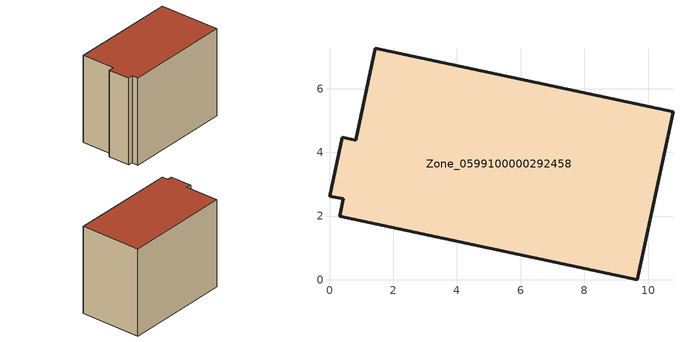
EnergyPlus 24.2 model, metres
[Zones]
Zone_0599100000292458
 floor ground (C_G): 10.78,5.27 9.66,0 0.32,2 0.43,2.54 0,2.63 0.4,4.48 0.83,4.38 1.44,7.27 z0
 wall outside (C_F): 0.83,4.38 0.4,4.48 0,2.63 0.43,2.54 0.32,2 9.66,0 10.78,5.27 1.44,7.27 0.83,4.38 z0:7.74
 roof outside (C_R): 10.78,5.27 1.44,7.27 0.83,4.38 0.4,4.48 0,2.63 0.43,2.54 0.32,2 9.66,0 z7.74
[BUILDING]
Pand.0599100000292458: North Axis=0; Terrain=City; Loads Convergence Tolerance Value=0.04; Temperature Convergence Tolerance Value=0.4; Solar Distribution=FullExterior; Maximum Number of Warmup Days=25; Minimum Number of Warmup Days=1
[Site:Location]
Rotterdam.The.Hague.AP_ZH_NLD Design_Conditions: Latitude=51.96; Longitude=4.45; Time Zone=1; Elevation=-4.5
[SITE:GROUNDTEMPERATURE:BUILDINGSURFACE]
18, 18, 18, 18, 18, 18, 18, 18, 18, 18, 18, 18
[MATERIAL] Thermal Absorptance=0.9; Solar Absorptance=0.7; Visible Absorptance=0.7
Name | Roughness | Thickness | Conductivity | Density | Specific Heat
G.TI.1975-1991 | MediumSmooth | 0.15 | 0.288461 | 540 | 1210
F.TI.1975-1991 | Rough | 0.3 | 0.230769 | 1920 | 840
R.TI.1975-1991 | MediumRough | 0.2 | 0.153846 | 1500 | 1000
[CONSTRUCTION]
C_G: G.TI.1975-1991
C_F: F.TI.1975-1991
C_R: R.TI.1975-1991
[ZONE]
Zone_0599100000292458: Type=1; Multiplier=1; Ceiling Height=Autocalculate; Volume=Autocalculate; Floor Area=autocalculate; Part of Total Floor Area=Yes
[ZONEINFILTRATION:DESIGNFLOWRATE]
Infil_Zone_0599100000292458: Zone or ZoneList or Space or SpaceList=Zone_0599100000292458; Schedule=AlwaysOn; Design Flow Rate Calculation Method=Flow/Area; Flow Rate per Floor Area=0.003; Constant Term Coefficient=1; Temperature Term Coefficient=0; Velocity Term Coefficient=0; Velocity Squared Term Coefficient=0
[HVACTEMPLATE:ZONE:IDEALLOADSAIRSYSTEM]
Zone_0599100000292458: Maximum Heating Supply Air Temperature=50; Minimum Cooling Supply Air Temperature=13; Maximum Heating Supply Air Humidity Ratio=0.0156; Minimum Cooling Supply Air Humidity Ratio=0.0077; Heating Limit=NoLimit; Cooling Limit=NoLimit; Dehumidification Control Type=ConstantSensibleHeatRatio; Cooling Sensible Heat Ratio=0.7; Dehumidification Setpoint=60; Humidification Control Type=None; Humidification Setpoint=30; Outdoor Air Method=None; Outdoor Air Flow Rate per Person=0.00944; Outdoor Air Flow Rate per Zone Floor Area=0; Outdoor Air Flow Rate per Zone=0; Demand Controlled Ventilation Type=None; Outdoor Air Economizer Type=NoEconomizer; Heat Recovery Type=None; Sensible Heat Recovery Effectiveness=0.7; Latent Heat Recovery Effectiveness=0.65
[ZONECONTROL:THERMOSTAT]
ThermostatControl_Zone_0599100000292458: Zone or ZoneList=Zone_0599100000292458; Control Type Schedule=DualSetpointControlType; Control 1=Thermostat_Zone_0599100000292458; Temperature Difference Between Cutout And Setpoint=0
[THERMOSTATSETPOINT:DUALSETPOINT]
Thermostat_Zone_0599100000292458: Heating Setpoint Temperature Schedule=HeatingSetpoint_Zone_0599100000292458; Cooling Setpoint Temperature Schedule=CoolingSetpoint_Zone_0599100000292458
[SCHEDULE:COMPACT]
HeatingSetpoint_Zone_0599100000292458: Through: 12/31, For: AllDays, Until: 24:00, 21
CoolingSetpoint_Zone_0599100000292458: Through: 12/31, For: AllDays, Until: 24:00, 24
DualSetpointControlType: Through: 12/31, For: AllDays, Until: 24:00, 4
AlwaysOn: Through: 12/31, For: AllDays, Until: 24:00, 1
